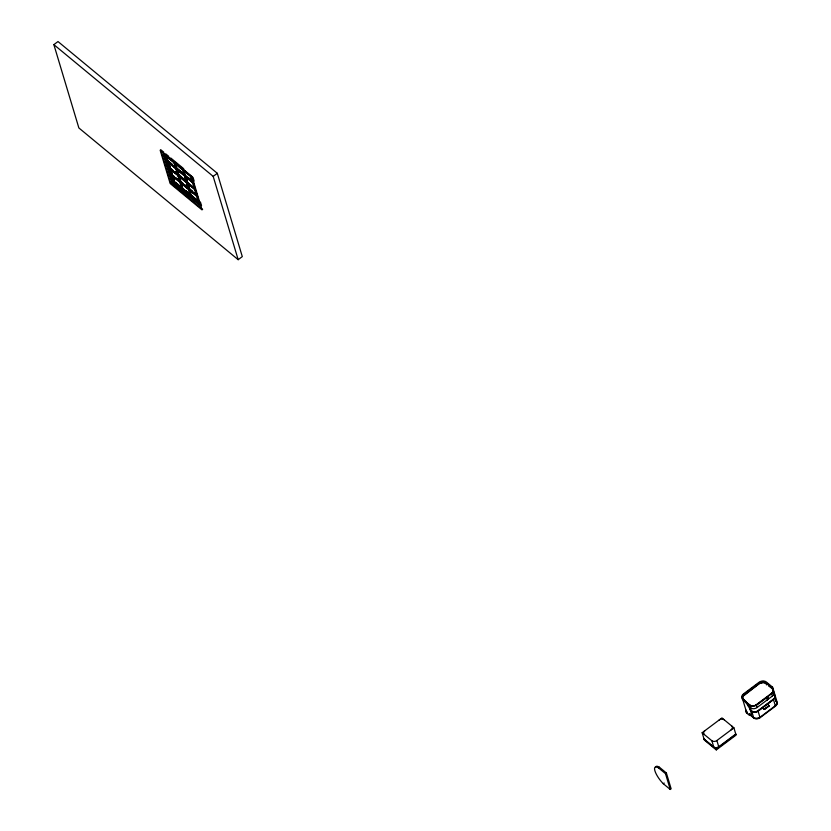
<?xml version="1.0" encoding="UTF-8"?>
<svg xmlns="http://www.w3.org/2000/svg" width="831" height="831" viewBox="0 0 831 831"><rect width="100%" height="100%" fill="white"/><g stroke="black" fill="none" stroke-linecap="round" stroke-linejoin="round"><path stroke-width="1.25" d="M768.997 705.623L764.219 709.342L763.46 709.03L764.354 709.497L768.966 706.038L768.384 705.052L769.007 705.758M53.87 44.635L57.993 41.55L217.306 173.305L242.299 256.602L238.175 259.688L78.862 127.943L53.87 44.635L213.183 176.39L238.175 259.688M176.65 167.924L175.829 168.548L167.457 161.63L168.288 161.006M174.967 171.622L178.686 174.697L177.855 175.31L169.493 168.392L167.55 161.9L168.371 161.287M169.493 168.392L170.313 167.779M180.711 181.459L179.891 182.082L171.518 175.164L169.576 168.672L170.397 168.059M177.855 175.31L175.912 168.818L176.733 168.205M185.282 175.061L184.451 175.684L176.089 168.766L176.92 168.142L181.563 171.986M187.307 181.833L186.487 182.446L178.125 175.528L176.172 169.036L177.003 168.423M171.518 175.164L172.349 174.541L171.373 171.3M180.888 186.695L182.747 188.232L181.916 188.845L173.554 181.927L171.601 175.445L172.433 174.822M178.125 175.528L178.945 174.915L177.969 171.664M189.343 188.595L188.512 189.219L180.15 182.301L178.208 175.808L179.029 175.196M199.347 203.366L173.461 181.958L174.292 181.345M173.554 181.927L174.375 181.314M193.083 182.82L184.721 175.902L185.542 175.279M195.119 189.582L186.746 182.664L184.804 176.172L185.625 175.559M181.916 188.845L179.974 182.353L180.981 181.677L182.841 183.215M191.369 195.368L190.548 195.981L182.186 189.063L180.234 182.581L181.065 181.958L182.363 186.289M188.512 189.219L186.57 182.727L187.391 182.103L186.051 177.896M186.746 182.664L187.577 182.051M197.144 196.355L188.782 189.437L186.83 182.945L187.661 182.332M182.186 189.063L183.007 188.45M190.548 195.981L188.595 189.489L189.603 188.814L187.983 183.412M199.18 203.117L190.808 196.199L188.866 189.717L189.686 189.094L190.663 192.345M213.183 176.39L217.306 173.305M190.808 196.199L191.639 195.586L196.282 199.43M742.935 699.141A4.571 3.386 -16.7 0 1 744.223 694.893L759.638 683.362A4.571 3.386 -16.7 0 1 765.943 683.072L772.269 688.307A4.571 3.386 -16.7 0 1 771.583 693.241L772.415 696.025L757.01 707.555A4.571 3.386 -16.7 0 1 750.705 707.846L747.993 705.602M744.358 695.329L759.638 683.362M749.23 714.245L753.748 717.984A4.571 3.386 -16.7 0 0 760.053 717.693L775.458 706.163A4.571 3.386 -16.7 0 0 776.144 701.229L776.715 700.793L772.643 687.216L766.317 681.991A5.329 3.947 -16.7 0 0 758.973 682.324L743.568 693.854A5.329 3.947 -16.7 0 0 742.769 699.609L743.984 699.702A7.604 2.264 53.2 0 1 745.822 701.489L746.529 702.33A11.52 3.428 53.2 0 1 751.588 711.627A11.52 3.428 53.2 0 1 749.198 714.224L748.617 714.65L746.84 713.185A5.329 3.947 -16.7 0 1 745.833 709.84M702.153 732.734L721.942 717.922L733.887 727.8L736.079 735.092L716.28 749.905L704.335 740.016L702.153 732.734L711.855 740.753L713.736 747.007A3.646 2.701 -16.7 0 0 718.753 746.778L716.883 740.525L733.887 727.8M743.413 700.138A7.604 2.264 53.2 0 1 745.251 701.915L745.822 701.489M658.557 767.917L659.45 767.252L666.379 772.986L671.126 788.785L670.233 789.45L663.294 783.716A12.6 3.75 53.2 0 1 654.911 770.836A12.6 3.75 53.2 0 1 658.557 767.917L665.496 773.651L670.233 789.45M776.144 701.229L772.072 687.653L772.643 687.216M745.355 701.322L749.874 705.062A4.571 3.386 -16.7 0 0 756.179 704.771L771.583 693.241M768.779 685.752L772.394 688.743A4.571 3.386 -16.7 0 1 771.719 693.677L756.303 705.207L766.317 697.843A1.818 1.101 -50.4 0 1 768.062 697.978A1.818 1.101 -50.4 0 1 767.023 700.19L766.94 700.118A1.818 1.101 -50.4 0 0 767.979 697.905A1.818 1.101 -50.4 0 0 766.244 697.78L766.317 697.843M665.496 773.651L666.379 772.986M749.842 709.497L751.65 710.993A4.571 3.386 -16.7 0 0 757.955 710.702L773.36 699.172A4.571 3.386 -16.7 0 0 774.045 694.238M773.464 699.494L758.049 711.035A4.571 3.386 -16.7 0 1 751.743 711.315M663.294 783.716L664.187 783.051M768.81 705.903L768.384 705.052M716.28 749.905L715.969 748.856L735.767 734.043M735.871 734.396L716.073 749.209L704.127 739.32M763.388 708.791L764.375 709.477M163.78 152.229L160.788 149.757L170.781 183.08L202.65 209.433M165.764 153.88L168.755 156.353M170.75 157.994L183.693 168.703M191.41 176.452L163.53 153.403L172.277 182.56M191.286 176.546L163.406 153.496L172.152 182.643L200.157 205.61L191.223 176.297M169.212 161.775L172.007 164.081M173.866 165.618L175.725 167.156M188.336 177.585L191.12 179.891M168.994 161.941L175.497 167.322M182.269 172.921L176.691 168.309L175.071 162.907M185.323 175.445L191.826 180.826M192.512 181.781L185.074 175.632L183.454 170.23M175.331 167.789L167.893 161.64L169.846 168.132L178.208 175.05L176.265 168.558M184.887 175.694L176.525 168.776L178.478 175.268L186.84 182.186L185.22 176.774M185.157 175.912L193.519 182.83M167.55 161.9L175.912 168.818M176.172 169.036L184.534 175.954L186.487 182.446M184.804 176.172L193.166 183.09M179.88 175.684L184.524 179.527M172.879 170.251L170.095 167.945L168.464 162.533M174.739 171.788L178.457 174.863M179.652 175.85L186.154 181.231M188.284 182.986L191.992 186.061M194.537 188.554L187.1 182.405L185.479 176.993M194.62 188.834L187.183 182.685L189.136 189.167L197.498 196.085M169.576 168.672L177.938 175.59L179.891 182.082M178.208 175.808L186.57 182.727M186.83 182.945L195.202 189.863M184.69 184.752L188.408 187.827M189.603 188.814L192.397 191.12M173.98 176.255L172.121 174.718L170.178 168.226M175.84 177.792L178.623 180.098M188.19 188.003L180.753 181.854L179.132 176.442M196.812 195.14L189.385 188.99L187.754 183.578M187.941 188.18L180.504 182.031L178.561 175.549L186.923 182.456L188.866 188.949M188.024 188.46L180.587 182.311L182.54 188.803L190.901 195.721L189.281 190.309M197.581 196.365L189.219 189.447L191.161 195.939L198.599 202.089M171.601 175.445L179.974 182.353M180.234 182.581L188.595 189.489M188.866 189.717L197.227 196.625M185.791 190.756L189.51 193.831M175.279 182.166L198.183 201.102M175.081 182.249L178.8 185.323M180.659 186.861L182.519 188.398M185.573 190.922L191.151 195.534M197.913 201.133L191.41 195.752L189.468 189.26M743.984 699.702L743.35 699.172A4.571 3.386 -16.7 0 1 744.025 694.238L759.441 682.708A4.571 3.386 -16.7 0 1 765.746 682.417L772.072 687.653M768.748 685.637L772.363 688.629A4.571 3.386 -16.7 0 1 771.677 693.563M757.01 707.555L756.179 704.771M749.967 705.384L746.352 702.392L749.998 705.498A4.571 3.386 -16.7 0 0 756.272 705.093M749.136 713.922L753.655 717.662A4.571 3.386 -16.7 0 0 759.95 717.371L775.323 705.716A4.571 3.386 -16.7 0 0 776.009 700.782M704.023 738.977L715.969 748.856M745.251 701.915L745.947 702.756A11.52 3.428 53.2 0 1 751.006 712.063A11.52 3.428 53.2 0 1 748.617 714.65M773.36 699.172L775.458 706.163M765.746 682.417L766.483 684.889M768.966 706.038L764.219 709.342M757.955 710.702L760.053 717.693M749.874 705.062L750.705 707.846M751.65 710.993L753.748 717.984M744.223 694.893L744.327 695.215A4.571 3.386 -16.7 0 0 743.516 695.973M743.641 700.149L743.548 699.827A4.571 3.386 -16.7 0 1 743.205 699.505M747.329 712.427L747.422 712.749A4.571 3.386 -16.7 0 1 747.09 712.427M742.769 699.609L746.84 713.185M193.021 177.346L194.132 181.044M200.427 202.026L201.538 205.735M191.774 177.668L199.793 204.395M186.279 177.72L187.255 180.971M183.693 170.043L184.991 174.365M182.862 168.922L184.804 175.414L176.442 168.496L174.5 162.003M182.778 169.41L184.721 175.902M182.508 169.192L184.451 175.684M179.351 176.276L180.649 180.597M176.774 168.589L178.717 175.081M180.836 182.124L182.456 187.536M174.552 162.866L176.182 168.278L167.81 161.359L166.19 155.958M174.146 162.274L176.089 168.766M173.876 162.055L175.829 168.548M168.693 162.367L169.991 166.699M173.077 176.982L174.053 180.234M168.007 160.425L173.918 180.109M166.439 155.771L168.059 161.172M172.204 174.988L174.157 181.48M165.836 156.218L167.457 161.63M165.712 156.114L173.461 181.958M655.514 767.293A12.6 3.75 53.2 0 1 659.45 767.252M704.387 734.583A3.646 2.701 -16.7 0 1 704.937 730.646M731.654 725.941A3.646 2.701 -16.7 0 1 731.103 729.888M719.158 719.999A3.646 2.701 -16.7 0 1 724.185 719.771M716.883 740.525A3.646 2.701 -16.7 0 1 711.855 740.753M773.1 691.091A4.571 3.386 -16.7 0 1 772.415 696.025M760.251 683.477A4.571 3.386 -16.7 0 1 761.892 682.802M762.474 682.687A4.571 3.386 -16.7 0 1 764.198 682.698M764.728 682.822A4.571 3.386 -16.7 0 1 766.068 683.508M742.706 698.642A4.571 3.386 -16.7 0 1 743.205 696.388M746.612 711.658A4.571 3.386 -16.7 0 1 746.435 710.796M760.209 683.362A4.571 3.386 -16.7 0 1 766.037 683.394M776.04 700.897A4.571 3.386 -16.7 0 1 775.365 705.841M746.383 710.921A4.571 3.386 -16.7 0 0 746.716 711.741A4.571 3.386 -16.7 0 1 746.352 710.796M774.17 694.654A4.571 3.386 -16.7 0 1 773.484 699.598L758.08 711.128A4.571 3.386 -16.7 0 1 751.775 711.419M759.918 717.246A4.571 3.386 -16.7 0 1 753.613 717.537M192.034 176.577L160.165 150.224L170.168 183.547L202.026 209.9L192.034 176.577M190.725 176.671L164.839 155.262L172.952 182.342L198.848 203.751L190.725 176.671M178.291 175.32L169.929 168.413L171.872 174.894L180.244 181.812L178.291 175.32M180.327 182.093L171.955 175.175L173.908 181.667L182.269 188.585L180.327 182.093"/></g></svg>
